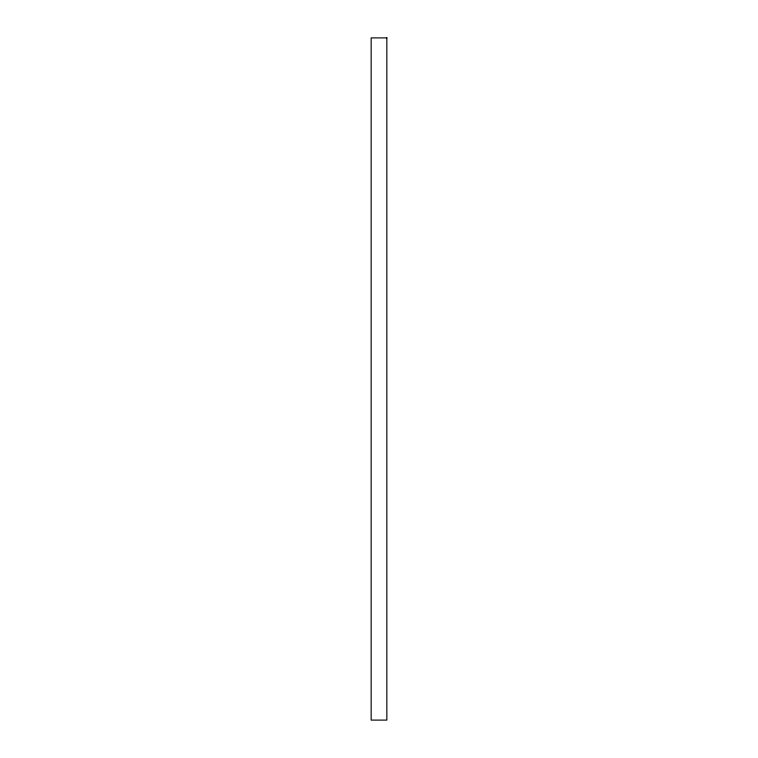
<?xml version="1.0" encoding="UTF-8"?>
<svg xmlns="http://www.w3.org/2000/svg" width="758" height="758" viewBox="0 0 758 758"><rect width="100%" height="100%" fill="white"/><g stroke="black" fill="none" stroke-linecap="round" stroke-linejoin="round"><path stroke-width="1.14" d="M386.845 37.9L371.155 37.9L371.155 720.1L386.845 720.1L386.845 37.9"/></g></svg>
